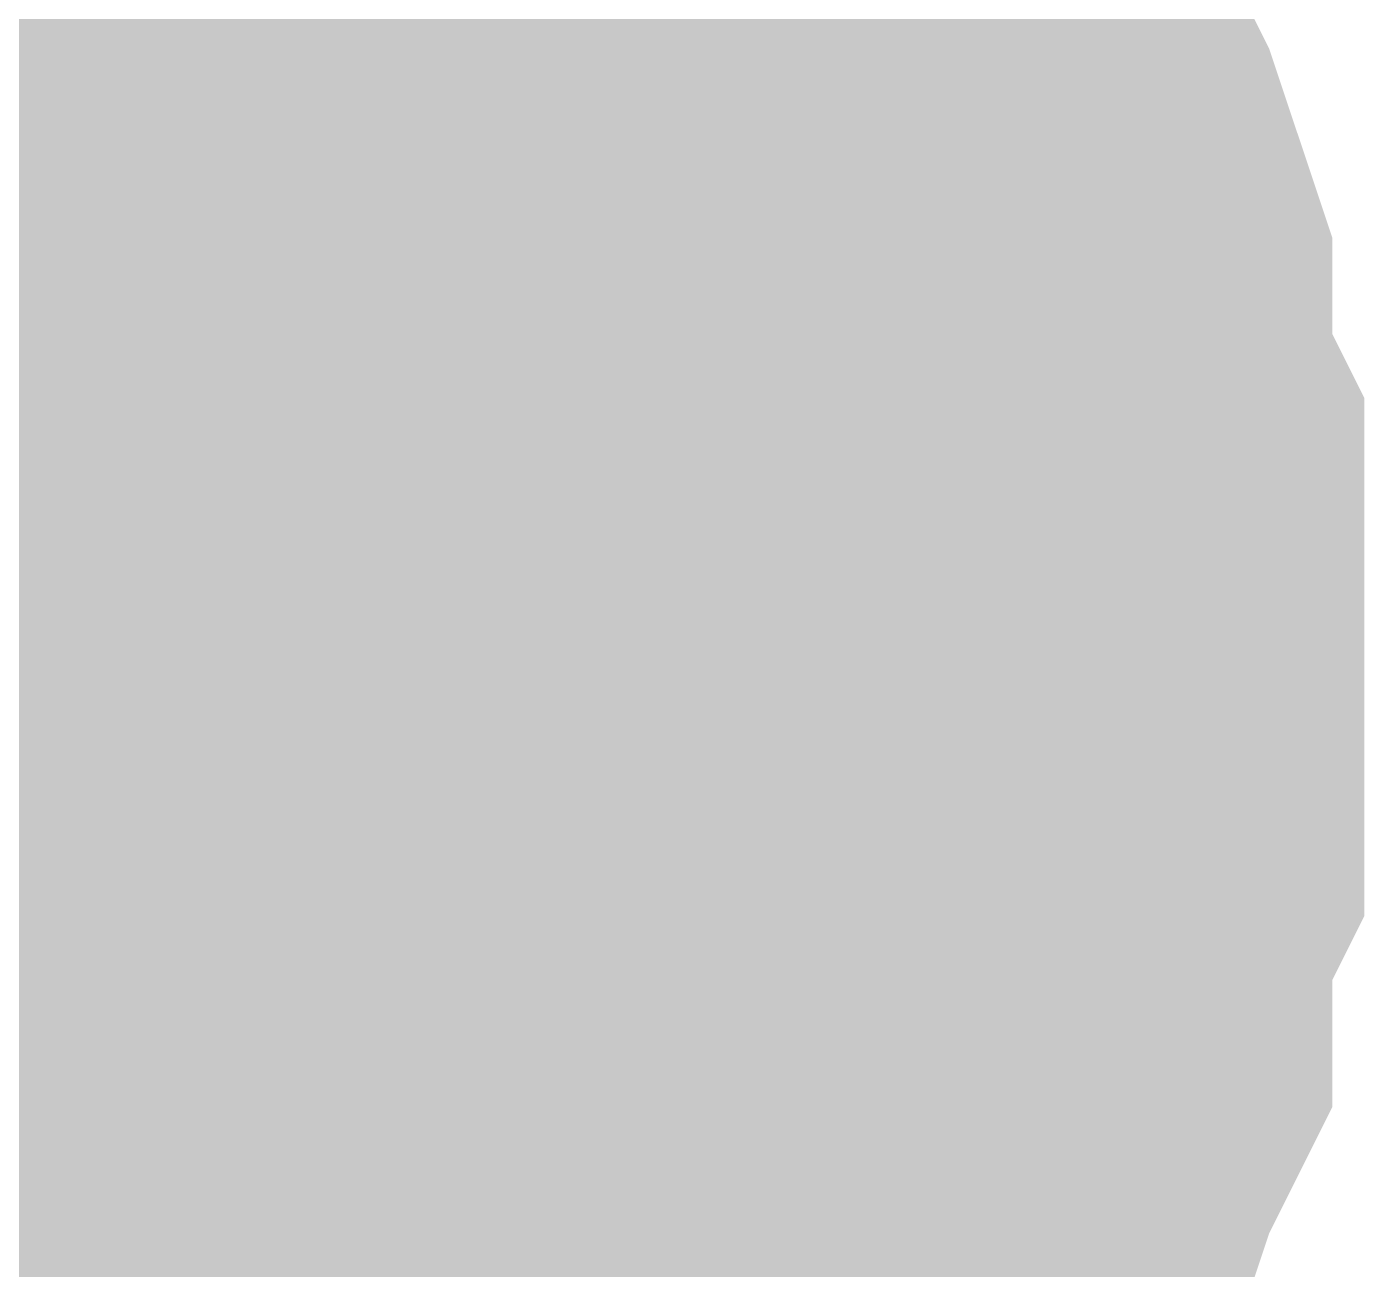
# Model space of a CAD drawing. Header units: inches. Extents: x 0 to 432, y 0 to 280.
# Drawn here: x 155.1335 to 155.6059, y 182.6514 to 183.0903 of the extents above; entities that cross this region are included whole.
import ezdxf

# ---------------------------------------------------------------- set-up
doc = ezdxf.new("R2010")
doc.units = ezdxf.units.IN
doc.layers.add('Sheet', color=255, linetype='Continuous')

msp = doc.modelspace()

# ---------------------------------------------------------------- linework, layer by layer
at = {"layer": 'Sheet'}
for points in [[(155.28762, 183.24957, 0.29972, 0.29972, 0), (155.29886, 183.22711, 0.29972, 0.29972, 0), (155.32132, 183.21588, 0.29972, 0.29972, 0), (155.33255, 183.19342, 0.29972, 0.29972, 0), (155.35501, 183.17096, 0.29972, 0.29972, 0), (155.36624, 183.15973, 0.29972, 0.29972, 0), (155.37747, 183.13727, 0.29972, 0.29972, 0), (155.3887, 183.11481, 0.29972, 0.29972, 0), (155.39993, 183.09235, 0.29972, 0.29972, 0), (155.41116, 183.06989, 0.29972, 0.29972, 0), (155.42239, 183.04743, 0.29972, 0.29972, 0), (155.43362, 183.02497, 0.29972, 0.29972, 0), (155.44486, 182.99128, 0.29972, 0.29972, 0), (155.44486, 182.96882, 0.29972, 0.29972, 0), (155.44486, 182.94636, 0.29972, 0.29972, 0), (155.45609, 182.9239, 0.29972, 0.29972, 0), (155.45609, 182.89021, 0.29972, 0.29972, 0), (155.45609, 182.86775, 0.29972, 0.29972, 0)], [(155.28762, 183.24957, 0.29972, 0.29972, 0), (155.29886, 183.22711, 0.29972, 0.29972, 0), (155.32132, 183.21588, 0.29972, 0.29972, 0), (155.33255, 183.19342, 0.29972, 0.29972, 0), (155.35501, 183.17096, 0.29972, 0.29972, 0), (155.36624, 183.15973, 0.29972, 0.29972, 0), (155.37747, 183.13727, 0.29972, 0.29972, 0), (155.3887, 183.11481, 0.29972, 0.29972, 0), (155.39993, 183.09235, 0.29972, 0.29972, 0), (155.41116, 183.06989, 0.29972, 0.29972, 0), (155.42239, 183.04743, 0.29972, 0.29972, 0), (155.43362, 183.02497, 0.29972, 0.29972, 0), (155.44486, 182.99128, 0.29972, 0.29972, 0), (155.44486, 182.96882, 0.29972, 0.29972, 0), (155.44486, 182.94636, 0.29972, 0.29972, 0), (155.45609, 182.9239, 0.29972, 0.29972, 0), (155.45609, 182.89021, 0.29972, 0.29972, 0), (155.45609, 182.86775, 0.29972, 0.29972, 0)], [(155.28762, 183.24957, 0.29972, 0.29972, 0), (155.29886, 183.22711, 0.29972, 0.29972, 0), (155.32132, 183.21588, 0.29972, 0.29972, 0), (155.33255, 183.19342, 0.29972, 0.29972, 0), (155.35501, 183.17096, 0.29972, 0.29972, 0), (155.36624, 183.15973, 0.29972, 0.29972, 0), (155.37747, 183.13727, 0.29972, 0.29972, 0), (155.3887, 183.11481, 0.29972, 0.29972, 0), (155.39993, 183.09235, 0.29972, 0.29972, 0), (155.41116, 183.06989, 0.29972, 0.29972, 0), (155.42239, 183.04743, 0.29972, 0.29972, 0), (155.43362, 183.02497, 0.29972, 0.29972, 0), (155.44486, 182.99128, 0.29972, 0.29972, 0), (155.44486, 182.96882, 0.29972, 0.29972, 0), (155.44486, 182.94636, 0.29972, 0.29972, 0), (155.45609, 182.9239, 0.29972, 0.29972, 0), (155.45609, 182.89021, 0.29972, 0.29972, 0), (155.45609, 182.86775, 0.29972, 0.29972, 0)], [(155.28762, 183.24957, 0.29972, 0.29972, 0), (155.29886, 183.22711, 0.29972, 0.29972, 0), (155.32132, 183.21588, 0.29972, 0.29972, 0), (155.33255, 183.19342, 0.29972, 0.29972, 0), (155.35501, 183.17096, 0.29972, 0.29972, 0), (155.36624, 183.15973, 0.29972, 0.29972, 0), (155.37747, 183.13727, 0.29972, 0.29972, 0), (155.3887, 183.11481, 0.29972, 0.29972, 0), (155.39993, 183.09235, 0.29972, 0.29972, 0), (155.41116, 183.06989, 0.29972, 0.29972, 0), (155.42239, 183.04743, 0.29972, 0.29972, 0), (155.43362, 183.02497, 0.29972, 0.29972, 0), (155.44486, 182.99128, 0.29972, 0.29972, 0), (155.44486, 182.96882, 0.29972, 0.29972, 0), (155.44486, 182.94636, 0.29972, 0.29972, 0), (155.45609, 182.9239, 0.29972, 0.29972, 0), (155.45609, 182.89021, 0.29972, 0.29972, 0), (155.45609, 182.86775, 0.29972, 0.29972, 0)], [(155.28762, 183.24957, 0.29972, 0.29972, 0), (155.29886, 183.22711, 0.29972, 0.29972, 0), (155.32132, 183.21588, 0.29972, 0.29972, 0), (155.33255, 183.19342, 0.29972, 0.29972, 0), (155.35501, 183.17096, 0.29972, 0.29972, 0), (155.36624, 183.15973, 0.29972, 0.29972, 0), (155.37747, 183.13727, 0.29972, 0.29972, 0), (155.3887, 183.11481, 0.29972, 0.29972, 0), (155.39993, 183.09235, 0.29972, 0.29972, 0), (155.41116, 183.06989, 0.29972, 0.29972, 0), (155.42239, 183.04743, 0.29972, 0.29972, 0), (155.43362, 183.02497, 0.29972, 0.29972, 0), (155.44486, 182.99128, 0.29972, 0.29972, 0), (155.44486, 182.96882, 0.29972, 0.29972, 0), (155.44486, 182.94636, 0.29972, 0.29972, 0), (155.45609, 182.9239, 0.29972, 0.29972, 0), (155.45609, 182.89021, 0.29972, 0.29972, 0), (155.45609, 182.86775, 0.29972, 0.29972, 0)], [(155.28762, 183.24957, 0.29972, 0.29972, 0), (155.29886, 183.22711, 0.29972, 0.29972, 0), (155.32132, 183.21588, 0.29972, 0.29972, 0), (155.33255, 183.19342, 0.29972, 0.29972, 0), (155.35501, 183.17096, 0.29972, 0.29972, 0), (155.36624, 183.15973, 0.29972, 0.29972, 0), (155.37747, 183.13727, 0.29972, 0.29972, 0), (155.3887, 183.11481, 0.29972, 0.29972, 0), (155.39993, 183.09235, 0.29972, 0.29972, 0), (155.41116, 183.06989, 0.29972, 0.29972, 0), (155.42239, 183.04743, 0.29972, 0.29972, 0), (155.43362, 183.02497, 0.29972, 0.29972, 0), (155.44486, 182.99128, 0.29972, 0.29972, 0), (155.44486, 182.96882, 0.29972, 0.29972, 0), (155.44486, 182.94636, 0.29972, 0.29972, 0), (155.45609, 182.9239, 0.29972, 0.29972, 0), (155.45609, 182.89021, 0.29972, 0.29972, 0), (155.45609, 182.86775, 0.29972, 0.29972, 0)], [(155.28762, 183.24957, 0.29972, 0.29972, 0), (155.29886, 183.22711, 0.29972, 0.29972, 0), (155.32132, 183.21588, 0.29972, 0.29972, 0), (155.33255, 183.19342, 0.29972, 0.29972, 0), (155.35501, 183.17096, 0.29972, 0.29972, 0), (155.36624, 183.15973, 0.29972, 0.29972, 0), (155.37747, 183.13727, 0.29972, 0.29972, 0), (155.3887, 183.11481, 0.29972, 0.29972, 0), (155.39993, 183.09235, 0.29972, 0.29972, 0), (155.41116, 183.06989, 0.29972, 0.29972, 0), (155.42239, 183.04743, 0.29972, 0.29972, 0), (155.43362, 183.02497, 0.29972, 0.29972, 0), (155.44486, 182.99128, 0.29972, 0.29972, 0), (155.44486, 182.96882, 0.29972, 0.29972, 0), (155.44486, 182.94636, 0.29972, 0.29972, 0), (155.45609, 182.9239, 0.29972, 0.29972, 0), (155.45609, 182.89021, 0.29972, 0.29972, 0), (155.45609, 182.86775, 0.29972, 0.29972, 0)], [(155.36624, 183.15973, 0.09906, 0.09906, 0), (155.37747, 183.13727, 0.09906, 0.09906, 0), (155.3887, 183.11481, 0.09906, 0.09906, 0), (155.39993, 183.09235, 0.09906, 0.09906, 0), (155.41116, 183.06989, 0.09906, 0.09906, 0), (155.42239, 183.04743, 0.09906, 0.09906, 0), (155.43362, 183.02497, 0.09906, 0.09906, 0), (155.44486, 182.99128, 0.09906, 0.09906, 0), (155.44486, 182.96882, 0.09906, 0.09906, 0), (155.44486, 182.94636, 0.09906, 0.09906, 0), (155.45609, 182.9239, 0.09906, 0.09906, 0), (155.45609, 182.89021, 0.09906, 0.09906, 0), (155.45609, 182.86775, 0.09906, 0.09906, 0)], [(155.36624, 183.15973, 0.09906, 0.09906, 0), (155.37747, 183.13727, 0.09906, 0.09906, 0), (155.3887, 183.11481, 0.09906, 0.09906, 0), (155.39993, 183.09235, 0.09906, 0.09906, 0), (155.41116, 183.06989, 0.09906, 0.09906, 0), (155.42239, 183.04743, 0.09906, 0.09906, 0), (155.43362, 183.02497, 0.09906, 0.09906, 0), (155.44486, 182.99128, 0.09906, 0.09906, 0), (155.44486, 182.96882, 0.09906, 0.09906, 0), (155.44486, 182.94636, 0.09906, 0.09906, 0), (155.45609, 182.9239, 0.09906, 0.09906, 0), (155.45609, 182.89021, 0.09906, 0.09906, 0), (155.45609, 182.86775, 0.09906, 0.09906, 0)], [(155.36624, 183.15973, 0.09906, 0.09906, 0), (155.37747, 183.13727, 0.09906, 0.09906, 0), (155.3887, 183.11481, 0.09906, 0.09906, 0), (155.39993, 183.09235, 0.09906, 0.09906, 0), (155.41116, 183.06989, 0.09906, 0.09906, 0), (155.42239, 183.04743, 0.09906, 0.09906, 0), (155.43362, 183.02497, 0.09906, 0.09906, 0), (155.44486, 182.99128, 0.09906, 0.09906, 0), (155.44486, 182.96882, 0.09906, 0.09906, 0), (155.44486, 182.94636, 0.09906, 0.09906, 0), (155.45609, 182.9239, 0.09906, 0.09906, 0), (155.45609, 182.89021, 0.09906, 0.09906, 0), (155.45609, 182.86775, 0.09906, 0.09906, 0)], [(155.36624, 183.15973, 0.09906, 0.09906, 0), (155.37747, 183.13727, 0.09906, 0.09906, 0), (155.3887, 183.11481, 0.09906, 0.09906, 0), (155.39993, 183.09235, 0.09906, 0.09906, 0), (155.41116, 183.06989, 0.09906, 0.09906, 0), (155.42239, 183.04743, 0.09906, 0.09906, 0), (155.43362, 183.02497, 0.09906, 0.09906, 0), (155.44486, 182.99128, 0.09906, 0.09906, 0), (155.44486, 182.96882, 0.09906, 0.09906, 0), (155.44486, 182.94636, 0.09906, 0.09906, 0), (155.45609, 182.9239, 0.09906, 0.09906, 0), (155.45609, 182.89021, 0.09906, 0.09906, 0), (155.45609, 182.86775, 0.09906, 0.09906, 0)], [(155.36624, 183.15973, 0.09906, 0.09906, 0), (155.37747, 183.13727, 0.09906, 0.09906, 0), (155.3887, 183.11481, 0.09906, 0.09906, 0), (155.39993, 183.09235, 0.09906, 0.09906, 0), (155.41116, 183.06989, 0.09906, 0.09906, 0), (155.42239, 183.04743, 0.09906, 0.09906, 0), (155.43362, 183.02497, 0.09906, 0.09906, 0), (155.44486, 182.99128, 0.09906, 0.09906, 0), (155.44486, 182.96882, 0.09906, 0.09906, 0), (155.44486, 182.94636, 0.09906, 0.09906, 0), (155.45609, 182.9239, 0.09906, 0.09906, 0), (155.45609, 182.89021, 0.09906, 0.09906, 0), (155.45609, 182.86775, 0.09906, 0.09906, 0)], [(155.36624, 183.15973, 0.09906, 0.09906, 0), (155.37747, 183.13727, 0.09906, 0.09906, 0), (155.3887, 183.11481, 0.09906, 0.09906, 0), (155.39993, 183.09235, 0.09906, 0.09906, 0), (155.41116, 183.06989, 0.09906, 0.09906, 0), (155.42239, 183.04743, 0.09906, 0.09906, 0), (155.43362, 183.02497, 0.09906, 0.09906, 0), (155.44486, 182.99128, 0.09906, 0.09906, 0), (155.44486, 182.96882, 0.09906, 0.09906, 0), (155.44486, 182.94636, 0.09906, 0.09906, 0), (155.45609, 182.9239, 0.09906, 0.09906, 0), (155.45609, 182.89021, 0.09906, 0.09906, 0), (155.45609, 182.86775, 0.09906, 0.09906, 0)], [(155.36624, 183.15973, 0.09906, 0.09906, 0), (155.37747, 183.13727, 0.09906, 0.09906, 0), (155.3887, 183.11481, 0.09906, 0.09906, 0), (155.39993, 183.09235, 0.09906, 0.09906, 0), (155.41116, 183.06989, 0.09906, 0.09906, 0), (155.42239, 183.04743, 0.09906, 0.09906, 0), (155.43362, 183.02497, 0.09906, 0.09906, 0), (155.44486, 182.99128, 0.09906, 0.09906, 0), (155.44486, 182.96882, 0.09906, 0.09906, 0), (155.44486, 182.94636, 0.09906, 0.09906, 0), (155.45609, 182.9239, 0.09906, 0.09906, 0), (155.45609, 182.89021, 0.09906, 0.09906, 0), (155.45609, 182.86775, 0.09906, 0.09906, 0)], [(155.45609, 182.86775, 0.29972, 0.29972, 0), (155.45609, 182.84529, 0.29972, 0.29972, 0), (155.45609, 182.8116, 0.29972, 0.29972, 0), (155.44486, 182.78914, 0.29972, 0.29972, 0), (155.44486, 182.76668, 0.29972, 0.29972, 0), (155.44486, 182.74422, 0.29972, 0.29972, 0), (155.43362, 182.72176, 0.29972, 0.29972, 0), (155.42239, 182.68807, 0.29972, 0.29972, 0), (155.41116, 182.66561, 0.29972, 0.29972, 0), (155.39993, 182.64315, 0.29972, 0.29972, 0), (155.3887, 182.62069, 0.29972, 0.29972, 0), (155.37747, 182.60946, 0.29972, 0.29972, 0), (155.36624, 182.587, 0.29972, 0.29972, 0), (155.35501, 182.56454, 0.29972, 0.29972, 0), (155.33255, 182.54208, 0.29972, 0.29972, 0), (155.32132, 182.53085, 0.29972, 0.29972, 0), (155.29886, 182.50839, 0.29972, 0.29972, 0), (155.28762, 182.49716, 0.29972, 0.29972, 0)], [(155.45609, 182.86775, 0.29972, 0.29972, 0), (155.45609, 182.84529, 0.29972, 0.29972, 0), (155.45609, 182.8116, 0.29972, 0.29972, 0), (155.44486, 182.78914, 0.29972, 0.29972, 0), (155.44486, 182.76668, 0.29972, 0.29972, 0), (155.44486, 182.74422, 0.29972, 0.29972, 0), (155.43362, 182.72176, 0.29972, 0.29972, 0), (155.42239, 182.68807, 0.29972, 0.29972, 0), (155.41116, 182.66561, 0.29972, 0.29972, 0), (155.39993, 182.64315, 0.29972, 0.29972, 0), (155.3887, 182.62069, 0.29972, 0.29972, 0), (155.37747, 182.60946, 0.29972, 0.29972, 0), (155.36624, 182.587, 0.29972, 0.29972, 0), (155.35501, 182.56454, 0.29972, 0.29972, 0), (155.33255, 182.54208, 0.29972, 0.29972, 0), (155.32132, 182.53085, 0.29972, 0.29972, 0), (155.29886, 182.50839, 0.29972, 0.29972, 0), (155.28762, 182.49716, 0.29972, 0.29972, 0)], [(155.45609, 182.86775, 0.29972, 0.29972, 0), (155.45609, 182.84529, 0.29972, 0.29972, 0), (155.45609, 182.8116, 0.29972, 0.29972, 0), (155.44486, 182.78914, 0.29972, 0.29972, 0), (155.44486, 182.76668, 0.29972, 0.29972, 0), (155.44486, 182.74422, 0.29972, 0.29972, 0), (155.43362, 182.72176, 0.29972, 0.29972, 0), (155.42239, 182.68807, 0.29972, 0.29972, 0), (155.41116, 182.66561, 0.29972, 0.29972, 0), (155.39993, 182.64315, 0.29972, 0.29972, 0), (155.3887, 182.62069, 0.29972, 0.29972, 0), (155.37747, 182.60946, 0.29972, 0.29972, 0), (155.36624, 182.587, 0.29972, 0.29972, 0), (155.35501, 182.56454, 0.29972, 0.29972, 0), (155.33255, 182.54208, 0.29972, 0.29972, 0), (155.32132, 182.53085, 0.29972, 0.29972, 0), (155.29886, 182.50839, 0.29972, 0.29972, 0), (155.28762, 182.49716, 0.29972, 0.29972, 0)], [(155.45609, 182.86775, 0.29972, 0.29972, 0), (155.45609, 182.84529, 0.29972, 0.29972, 0), (155.45609, 182.8116, 0.29972, 0.29972, 0), (155.44486, 182.78914, 0.29972, 0.29972, 0), (155.44486, 182.76668, 0.29972, 0.29972, 0), (155.44486, 182.74422, 0.29972, 0.29972, 0), (155.43362, 182.72176, 0.29972, 0.29972, 0), (155.42239, 182.68807, 0.29972, 0.29972, 0), (155.41116, 182.66561, 0.29972, 0.29972, 0), (155.39993, 182.64315, 0.29972, 0.29972, 0), (155.3887, 182.62069, 0.29972, 0.29972, 0), (155.37747, 182.60946, 0.29972, 0.29972, 0), (155.36624, 182.587, 0.29972, 0.29972, 0), (155.35501, 182.56454, 0.29972, 0.29972, 0), (155.33255, 182.54208, 0.29972, 0.29972, 0), (155.32132, 182.53085, 0.29972, 0.29972, 0), (155.29886, 182.50839, 0.29972, 0.29972, 0), (155.28762, 182.49716, 0.29972, 0.29972, 0)], [(155.45609, 182.86775, 0.29972, 0.29972, 0), (155.45609, 182.84529, 0.29972, 0.29972, 0), (155.45609, 182.8116, 0.29972, 0.29972, 0), (155.44486, 182.78914, 0.29972, 0.29972, 0), (155.44486, 182.76668, 0.29972, 0.29972, 0), (155.44486, 182.74422, 0.29972, 0.29972, 0), (155.43362, 182.72176, 0.29972, 0.29972, 0), (155.42239, 182.68807, 0.29972, 0.29972, 0), (155.41116, 182.66561, 0.29972, 0.29972, 0), (155.39993, 182.64315, 0.29972, 0.29972, 0), (155.3887, 182.62069, 0.29972, 0.29972, 0), (155.37747, 182.60946, 0.29972, 0.29972, 0), (155.36624, 182.587, 0.29972, 0.29972, 0), (155.35501, 182.56454, 0.29972, 0.29972, 0), (155.33255, 182.54208, 0.29972, 0.29972, 0), (155.32132, 182.53085, 0.29972, 0.29972, 0), (155.29886, 182.50839, 0.29972, 0.29972, 0), (155.28762, 182.49716, 0.29972, 0.29972, 0)], [(155.45609, 182.86775, 0.29972, 0.29972, 0), (155.45609, 182.84529, 0.29972, 0.29972, 0), (155.45609, 182.8116, 0.29972, 0.29972, 0), (155.44486, 182.78914, 0.29972, 0.29972, 0), (155.44486, 182.76668, 0.29972, 0.29972, 0), (155.44486, 182.74422, 0.29972, 0.29972, 0), (155.43362, 182.72176, 0.29972, 0.29972, 0), (155.42239, 182.68807, 0.29972, 0.29972, 0), (155.41116, 182.66561, 0.29972, 0.29972, 0), (155.39993, 182.64315, 0.29972, 0.29972, 0), (155.3887, 182.62069, 0.29972, 0.29972, 0), (155.37747, 182.60946, 0.29972, 0.29972, 0), (155.36624, 182.587, 0.29972, 0.29972, 0), (155.35501, 182.56454, 0.29972, 0.29972, 0), (155.33255, 182.54208, 0.29972, 0.29972, 0), (155.32132, 182.53085, 0.29972, 0.29972, 0), (155.29886, 182.50839, 0.29972, 0.29972, 0), (155.28762, 182.49716, 0.29972, 0.29972, 0)], [(155.45609, 182.86775, 0.29972, 0.29972, 0), (155.45609, 182.84529, 0.29972, 0.29972, 0), (155.45609, 182.8116, 0.29972, 0.29972, 0), (155.44486, 182.78914, 0.29972, 0.29972, 0), (155.44486, 182.76668, 0.29972, 0.29972, 0), (155.44486, 182.74422, 0.29972, 0.29972, 0), (155.43362, 182.72176, 0.29972, 0.29972, 0), (155.42239, 182.68807, 0.29972, 0.29972, 0), (155.41116, 182.66561, 0.29972, 0.29972, 0), (155.39993, 182.64315, 0.29972, 0.29972, 0), (155.3887, 182.62069, 0.29972, 0.29972, 0), (155.37747, 182.60946, 0.29972, 0.29972, 0), (155.36624, 182.587, 0.29972, 0.29972, 0), (155.35501, 182.56454, 0.29972, 0.29972, 0), (155.33255, 182.54208, 0.29972, 0.29972, 0), (155.32132, 182.53085, 0.29972, 0.29972, 0), (155.29886, 182.50839, 0.29972, 0.29972, 0), (155.28762, 182.49716, 0.29972, 0.29972, 0)], [(155.45609, 182.86775, 0.29972, 0.29972, 0), (155.45609, 182.86775, 0.29972, 0.29972, 0), (155.45609, 182.86775, 0.29972, 0.29972, 0), (155.45609, 182.86775, 0.29972, 0.29972, 0), (155.45609, 182.86775, 0.29972, 0.29972, 0), (155.45609, 182.86775, 0.29972, 0.29972, 0), (155.45609, 182.86775, 0.29972, 0.29972, 0), (155.45609, 182.86775, 0.29972, 0.29972, 0), (155.45609, 182.86775, 0.29972, 0.29972, 0), (155.45609, 182.86775, 0.29972, 0.29972, 0), (155.45609, 182.86775, 0.29972, 0.29972, 0), (155.45609, 182.86775, 0.29972, 0.29972, 0), (155.45609, 182.86775, 0.29972, 0.29972, 0), (155.45609, 182.86775, 0.29972, 0.29972, 0), (155.45609, 182.86775, 0.29972, 0.29972, 0), (155.45609, 182.86775, 0.29972, 0.29972, 0), (155.45609, 182.86775, 0.29972, 0.29972, 0), (155.45609, 182.86775, 0.29972, 0.29972, 0), (155.45609, 182.86775, 0.29972, 0.29972, 0), (155.45609, 182.86775, 0.29972, 0.29972, 0), (155.45609, 182.86775, 0.29972, 0.29972, 0), (155.45609, 182.86775, 0.29972, 0.29972, 0), (155.45609, 182.86775, 0.29972, 0.29972, 0), (155.45609, 182.86775, 0.29972, 0.29972, 0), (155.45609, 182.86775, 0.29972, 0.29972, 0), (155.45609, 182.86775, 0.29972, 0.29972, 0), (155.45609, 182.86775, 0.29972, 0.29972, 0), (155.45609, 182.86775, 0.29972, 0.29972, 0), (155.45609, 182.86775, 0.29972, 0.29972, 0), (155.45609, 182.86775, 0.29972, 0.29972, 0), (155.45609, 182.86775, 0.29972, 0.29972, 0), (155.45609, 182.86775, 0.29972, 0.29972, 0), (155.45609, 182.86775, 0.29972, 0.29972, 0)], [(155.45609, 182.86775, 0.29972, 0.29972, 0), (155.45609, 182.86775, 0.29972, 0.29972, 0)], [(155.45609, 182.86775, 0.29972, 0.29972, 0), (155.45609, 182.86775, 0.29972, 0.29972, 0), (155.45609, 182.86775, 0.29972, 0.29972, 0), (155.45609, 182.86775, 0.29972, 0.29972, 0), (155.45609, 182.86775, 0.29972, 0.29972, 0), (155.45609, 182.86775, 0.29972, 0.29972, 0), (155.45609, 182.86775, 0.29972, 0.29972, 0), (155.45609, 182.86775, 0.29972, 0.29972, 0), (155.45609, 182.86775, 0.29972, 0.29972, 0), (155.45609, 182.86775, 0.29972, 0.29972, 0), (155.45609, 182.86775, 0.29972, 0.29972, 0), (155.45609, 182.86775, 0.29972, 0.29972, 0), (155.45609, 182.86775, 0.29972, 0.29972, 0), (155.45609, 182.86775, 0.29972, 0.29972, 0), (155.45609, 182.86775, 0.29972, 0.29972, 0), (155.45609, 182.86775, 0.29972, 0.29972, 0), (155.45609, 182.86775, 0.29972, 0.29972, 0), (155.45609, 182.86775, 0.29972, 0.29972, 0), (155.45609, 182.86775, 0.29972, 0.29972, 0), (155.45609, 182.86775, 0.29972, 0.29972, 0), (155.45609, 182.86775, 0.29972, 0.29972, 0), (155.45609, 182.86775, 0.29972, 0.29972, 0), (155.45609, 182.86775, 0.29972, 0.29972, 0), (155.45609, 182.86775, 0.29972, 0.29972, 0), (155.45609, 182.86775, 0.29972, 0.29972, 0), (155.45609, 182.86775, 0.29972, 0.29972, 0), (155.45609, 182.86775, 0.29972, 0.29972, 0), (155.45609, 182.86775, 0.29972, 0.29972, 0), (155.45609, 182.86775, 0.29972, 0.29972, 0), (155.45609, 182.86775, 0.29972, 0.29972, 0), (155.45609, 182.86775, 0.29972, 0.29972, 0), (155.45609, 182.86775, 0.29972, 0.29972, 0), (155.45609, 182.86775, 0.29972, 0.29972, 0)], [(155.45609, 182.86775, 0.29972, 0.29972, 0), (155.45609, 182.86775, 0.29972, 0.29972, 0)], [(155.45609, 182.86775, 0.29972, 0.29972, 0), (155.45609, 182.86775, 0.29972, 0.29972, 0), (155.45609, 182.86775, 0.29972, 0.29972, 0), (155.45609, 182.86775, 0.29972, 0.29972, 0), (155.45609, 182.86775, 0.29972, 0.29972, 0), (155.45609, 182.86775, 0.29972, 0.29972, 0), (155.45609, 182.86775, 0.29972, 0.29972, 0), (155.45609, 182.86775, 0.29972, 0.29972, 0), (155.45609, 182.86775, 0.29972, 0.29972, 0), (155.45609, 182.86775, 0.29972, 0.29972, 0), (155.45609, 182.86775, 0.29972, 0.29972, 0), (155.45609, 182.86775, 0.29972, 0.29972, 0), (155.45609, 182.86775, 0.29972, 0.29972, 0), (155.45609, 182.86775, 0.29972, 0.29972, 0), (155.45609, 182.86775, 0.29972, 0.29972, 0), (155.45609, 182.86775, 0.29972, 0.29972, 0), (155.45609, 182.86775, 0.29972, 0.29972, 0), (155.45609, 182.86775, 0.29972, 0.29972, 0), (155.45609, 182.86775, 0.29972, 0.29972, 0), (155.45609, 182.86775, 0.29972, 0.29972, 0), (155.45609, 182.86775, 0.29972, 0.29972, 0), (155.45609, 182.86775, 0.29972, 0.29972, 0), (155.45609, 182.86775, 0.29972, 0.29972, 0), (155.45609, 182.86775, 0.29972, 0.29972, 0), (155.45609, 182.86775, 0.29972, 0.29972, 0), (155.45609, 182.86775, 0.29972, 0.29972, 0), (155.45609, 182.86775, 0.29972, 0.29972, 0), (155.45609, 182.86775, 0.29972, 0.29972, 0), (155.45609, 182.86775, 0.29972, 0.29972, 0), (155.45609, 182.86775, 0.29972, 0.29972, 0), (155.45609, 182.86775, 0.29972, 0.29972, 0), (155.45609, 182.86775, 0.29972, 0.29972, 0), (155.45609, 182.86775, 0.29972, 0.29972, 0)], [(155.45609, 182.86775, 0.29972, 0.29972, 0), (155.45609, 182.86775, 0.29972, 0.29972, 0)], [(155.45609, 182.86775, 0.29972, 0.29972, 0), (155.45609, 182.86775, 0.29972, 0.29972, 0), (155.45609, 182.86775, 0.29972, 0.29972, 0), (155.45609, 182.86775, 0.29972, 0.29972, 0), (155.45609, 182.86775, 0.29972, 0.29972, 0), (155.45609, 182.86775, 0.29972, 0.29972, 0), (155.45609, 182.86775, 0.29972, 0.29972, 0), (155.45609, 182.86775, 0.29972, 0.29972, 0), (155.45609, 182.86775, 0.29972, 0.29972, 0), (155.45609, 182.86775, 0.29972, 0.29972, 0), (155.45609, 182.86775, 0.29972, 0.29972, 0), (155.45609, 182.86775, 0.29972, 0.29972, 0), (155.45609, 182.86775, 0.29972, 0.29972, 0), (155.45609, 182.86775, 0.29972, 0.29972, 0), (155.45609, 182.86775, 0.29972, 0.29972, 0), (155.45609, 182.86775, 0.29972, 0.29972, 0), (155.45609, 182.86775, 0.29972, 0.29972, 0), (155.45609, 182.86775, 0.29972, 0.29972, 0), (155.45609, 182.86775, 0.29972, 0.29972, 0), (155.45609, 182.86775, 0.29972, 0.29972, 0), (155.45609, 182.86775, 0.29972, 0.29972, 0), (155.45609, 182.86775, 0.29972, 0.29972, 0), (155.45609, 182.86775, 0.29972, 0.29972, 0), (155.45609, 182.86775, 0.29972, 0.29972, 0), (155.45609, 182.86775, 0.29972, 0.29972, 0), (155.45609, 182.86775, 0.29972, 0.29972, 0), (155.45609, 182.86775, 0.29972, 0.29972, 0), (155.45609, 182.86775, 0.29972, 0.29972, 0), (155.45609, 182.86775, 0.29972, 0.29972, 0), (155.45609, 182.86775, 0.29972, 0.29972, 0), (155.45609, 182.86775, 0.29972, 0.29972, 0), (155.45609, 182.86775, 0.29972, 0.29972, 0), (155.45609, 182.86775, 0.29972, 0.29972, 0)], [(155.45609, 182.86775, 0.29972, 0.29972, 0), (155.45609, 182.86775, 0.29972, 0.29972, 0)], [(155.45609, 182.86775, 0.29972, 0.29972, 0), (155.45609, 182.86775, 0.29972, 0.29972, 0), (155.45609, 182.86775, 0.29972, 0.29972, 0), (155.45609, 182.86775, 0.29972, 0.29972, 0), (155.45609, 182.86775, 0.29972, 0.29972, 0), (155.45609, 182.86775, 0.29972, 0.29972, 0), (155.45609, 182.86775, 0.29972, 0.29972, 0), (155.45609, 182.86775, 0.29972, 0.29972, 0), (155.45609, 182.86775, 0.29972, 0.29972, 0), (155.45609, 182.86775, 0.29972, 0.29972, 0), (155.45609, 182.86775, 0.29972, 0.29972, 0), (155.45609, 182.86775, 0.29972, 0.29972, 0), (155.45609, 182.86775, 0.29972, 0.29972, 0), (155.45609, 182.86775, 0.29972, 0.29972, 0), (155.45609, 182.86775, 0.29972, 0.29972, 0), (155.45609, 182.86775, 0.29972, 0.29972, 0), (155.45609, 182.86775, 0.29972, 0.29972, 0), (155.45609, 182.86775, 0.29972, 0.29972, 0), (155.45609, 182.86775, 0.29972, 0.29972, 0), (155.45609, 182.86775, 0.29972, 0.29972, 0), (155.45609, 182.86775, 0.29972, 0.29972, 0), (155.45609, 182.86775, 0.29972, 0.29972, 0), (155.45609, 182.86775, 0.29972, 0.29972, 0), (155.45609, 182.86775, 0.29972, 0.29972, 0), (155.45609, 182.86775, 0.29972, 0.29972, 0), (155.45609, 182.86775, 0.29972, 0.29972, 0), (155.45609, 182.86775, 0.29972, 0.29972, 0), (155.45609, 182.86775, 0.29972, 0.29972, 0), (155.45609, 182.86775, 0.29972, 0.29972, 0), (155.45609, 182.86775, 0.29972, 0.29972, 0), (155.45609, 182.86775, 0.29972, 0.29972, 0), (155.45609, 182.86775, 0.29972, 0.29972, 0), (155.45609, 182.86775, 0.29972, 0.29972, 0)], [(155.45609, 182.86775, 0.29972, 0.29972, 0), (155.45609, 182.86775, 0.29972, 0.29972, 0)], [(155.45609, 182.86775, 0.29972, 0.29972, 0), (155.45609, 182.86775, 0.29972, 0.29972, 0), (155.45609, 182.86775, 0.29972, 0.29972, 0), (155.45609, 182.86775, 0.29972, 0.29972, 0), (155.45609, 182.86775, 0.29972, 0.29972, 0), (155.45609, 182.86775, 0.29972, 0.29972, 0), (155.45609, 182.86775, 0.29972, 0.29972, 0), (155.45609, 182.86775, 0.29972, 0.29972, 0), (155.45609, 182.86775, 0.29972, 0.29972, 0), (155.45609, 182.86775, 0.29972, 0.29972, 0), (155.45609, 182.86775, 0.29972, 0.29972, 0), (155.45609, 182.86775, 0.29972, 0.29972, 0), (155.45609, 182.86775, 0.29972, 0.29972, 0), (155.45609, 182.86775, 0.29972, 0.29972, 0), (155.45609, 182.86775, 0.29972, 0.29972, 0), (155.45609, 182.86775, 0.29972, 0.29972, 0), (155.45609, 182.86775, 0.29972, 0.29972, 0), (155.45609, 182.86775, 0.29972, 0.29972, 0), (155.45609, 182.86775, 0.29972, 0.29972, 0), (155.45609, 182.86775, 0.29972, 0.29972, 0), (155.45609, 182.86775, 0.29972, 0.29972, 0), (155.45609, 182.86775, 0.29972, 0.29972, 0), (155.45609, 182.86775, 0.29972, 0.29972, 0), (155.45609, 182.86775, 0.29972, 0.29972, 0), (155.45609, 182.86775, 0.29972, 0.29972, 0), (155.45609, 182.86775, 0.29972, 0.29972, 0), (155.45609, 182.86775, 0.29972, 0.29972, 0), (155.45609, 182.86775, 0.29972, 0.29972, 0), (155.45609, 182.86775, 0.29972, 0.29972, 0), (155.45609, 182.86775, 0.29972, 0.29972, 0), (155.45609, 182.86775, 0.29972, 0.29972, 0), (155.45609, 182.86775, 0.29972, 0.29972, 0), (155.45609, 182.86775, 0.29972, 0.29972, 0)], [(155.45609, 182.86775, 0.29972, 0.29972, 0), (155.45609, 182.86775, 0.29972, 0.29972, 0)], [(155.45609, 182.86775, 0.29972, 0.29972, 0), (155.45609, 182.86775, 0.29972, 0.29972, 0), (155.45609, 182.86775, 0.29972, 0.29972, 0), (155.45609, 182.86775, 0.29972, 0.29972, 0), (155.45609, 182.86775, 0.29972, 0.29972, 0), (155.45609, 182.86775, 0.29972, 0.29972, 0), (155.45609, 182.86775, 0.29972, 0.29972, 0), (155.45609, 182.86775, 0.29972, 0.29972, 0), (155.45609, 182.86775, 0.29972, 0.29972, 0), (155.45609, 182.86775, 0.29972, 0.29972, 0), (155.45609, 182.86775, 0.29972, 0.29972, 0), (155.45609, 182.86775, 0.29972, 0.29972, 0), (155.45609, 182.86775, 0.29972, 0.29972, 0), (155.45609, 182.86775, 0.29972, 0.29972, 0), (155.45609, 182.86775, 0.29972, 0.29972, 0), (155.45609, 182.86775, 0.29972, 0.29972, 0), (155.45609, 182.86775, 0.29972, 0.29972, 0), (155.45609, 182.86775, 0.29972, 0.29972, 0), (155.45609, 182.86775, 0.29972, 0.29972, 0), (155.45609, 182.86775, 0.29972, 0.29972, 0), (155.45609, 182.86775, 0.29972, 0.29972, 0), (155.45609, 182.86775, 0.29972, 0.29972, 0), (155.45609, 182.86775, 0.29972, 0.29972, 0), (155.45609, 182.86775, 0.29972, 0.29972, 0), (155.45609, 182.86775, 0.29972, 0.29972, 0), (155.45609, 182.86775, 0.29972, 0.29972, 0), (155.45609, 182.86775, 0.29972, 0.29972, 0), (155.45609, 182.86775, 0.29972, 0.29972, 0), (155.45609, 182.86775, 0.29972, 0.29972, 0), (155.45609, 182.86775, 0.29972, 0.29972, 0), (155.45609, 182.86775, 0.29972, 0.29972, 0), (155.45609, 182.86775, 0.29972, 0.29972, 0), (155.45609, 182.86775, 0.29972, 0.29972, 0)], [(155.45609, 182.86775, 0.29972, 0.29972, 0), (155.45609, 182.86775, 0.29972, 0.29972, 0)], [(155.45609, 182.86775, 0.09906, 0.09906, 0), (155.45609, 182.84529, 0.09906, 0.09906, 0), (155.45609, 182.8116, 0.09906, 0.09906, 0), (155.44486, 182.78914, 0.09906, 0.09906, 0), (155.44486, 182.76668, 0.09906, 0.09906, 0), (155.44486, 182.74422, 0.09906, 0.09906, 0), (155.43362, 182.72176, 0.09906, 0.09906, 0), (155.42239, 182.68807, 0.09906, 0.09906, 0), (155.41116, 182.66561, 0.09906, 0.09906, 0), (155.39993, 182.64315, 0.09906, 0.09906, 0), (155.3887, 182.62069, 0.09906, 0.09906, 0), (155.37747, 182.60946, 0.09906, 0.09906, 0), (155.36624, 182.587, 0.09906, 0.09906, 0)], [(155.45609, 182.86775, 0.09906, 0.09906, 0), (155.45609, 182.84529, 0.09906, 0.09906, 0), (155.45609, 182.8116, 0.09906, 0.09906, 0), (155.44486, 182.78914, 0.09906, 0.09906, 0), (155.44486, 182.76668, 0.09906, 0.09906, 0), (155.44486, 182.74422, 0.09906, 0.09906, 0), (155.43362, 182.72176, 0.09906, 0.09906, 0), (155.42239, 182.68807, 0.09906, 0.09906, 0), (155.41116, 182.66561, 0.09906, 0.09906, 0), (155.39993, 182.64315, 0.09906, 0.09906, 0), (155.3887, 182.62069, 0.09906, 0.09906, 0), (155.37747, 182.60946, 0.09906, 0.09906, 0), (155.36624, 182.587, 0.09906, 0.09906, 0)], [(155.45609, 182.86775, 0.09906, 0.09906, 0), (155.45609, 182.84529, 0.09906, 0.09906, 0), (155.45609, 182.8116, 0.09906, 0.09906, 0), (155.44486, 182.78914, 0.09906, 0.09906, 0), (155.44486, 182.76668, 0.09906, 0.09906, 0), (155.44486, 182.74422, 0.09906, 0.09906, 0), (155.43362, 182.72176, 0.09906, 0.09906, 0), (155.42239, 182.68807, 0.09906, 0.09906, 0), (155.41116, 182.66561, 0.09906, 0.09906, 0), (155.39993, 182.64315, 0.09906, 0.09906, 0), (155.3887, 182.62069, 0.09906, 0.09906, 0), (155.37747, 182.60946, 0.09906, 0.09906, 0), (155.36624, 182.587, 0.09906, 0.09906, 0)], [(155.45609, 182.86775, 0.09906, 0.09906, 0), (155.45609, 182.84529, 0.09906, 0.09906, 0), (155.45609, 182.8116, 0.09906, 0.09906, 0), (155.44486, 182.78914, 0.09906, 0.09906, 0), (155.44486, 182.76668, 0.09906, 0.09906, 0), (155.44486, 182.74422, 0.09906, 0.09906, 0), (155.43362, 182.72176, 0.09906, 0.09906, 0), (155.42239, 182.68807, 0.09906, 0.09906, 0), (155.41116, 182.66561, 0.09906, 0.09906, 0), (155.39993, 182.64315, 0.09906, 0.09906, 0), (155.3887, 182.62069, 0.09906, 0.09906, 0), (155.37747, 182.60946, 0.09906, 0.09906, 0), (155.36624, 182.587, 0.09906, 0.09906, 0)], [(155.45609, 182.86775, 0.09906, 0.09906, 0), (155.45609, 182.84529, 0.09906, 0.09906, 0), (155.45609, 182.8116, 0.09906, 0.09906, 0), (155.44486, 182.78914, 0.09906, 0.09906, 0), (155.44486, 182.76668, 0.09906, 0.09906, 0), (155.44486, 182.74422, 0.09906, 0.09906, 0), (155.43362, 182.72176, 0.09906, 0.09906, 0), (155.42239, 182.68807, 0.09906, 0.09906, 0), (155.41116, 182.66561, 0.09906, 0.09906, 0), (155.39993, 182.64315, 0.09906, 0.09906, 0), (155.3887, 182.62069, 0.09906, 0.09906, 0), (155.37747, 182.60946, 0.09906, 0.09906, 0), (155.36624, 182.587, 0.09906, 0.09906, 0)], [(155.45609, 182.86775, 0.09906, 0.09906, 0), (155.45609, 182.84529, 0.09906, 0.09906, 0), (155.45609, 182.8116, 0.09906, 0.09906, 0), (155.44486, 182.78914, 0.09906, 0.09906, 0), (155.44486, 182.76668, 0.09906, 0.09906, 0), (155.44486, 182.74422, 0.09906, 0.09906, 0), (155.43362, 182.72176, 0.09906, 0.09906, 0), (155.42239, 182.68807, 0.09906, 0.09906, 0), (155.41116, 182.66561, 0.09906, 0.09906, 0), (155.39993, 182.64315, 0.09906, 0.09906, 0), (155.3887, 182.62069, 0.09906, 0.09906, 0), (155.37747, 182.60946, 0.09906, 0.09906, 0), (155.36624, 182.587, 0.09906, 0.09906, 0)], [(155.45609, 182.86775, 0.09906, 0.09906, 0), (155.45609, 182.84529, 0.09906, 0.09906, 0), (155.45609, 182.8116, 0.09906, 0.09906, 0), (155.44486, 182.78914, 0.09906, 0.09906, 0), (155.44486, 182.76668, 0.09906, 0.09906, 0), (155.44486, 182.74422, 0.09906, 0.09906, 0), (155.43362, 182.72176, 0.09906, 0.09906, 0), (155.42239, 182.68807, 0.09906, 0.09906, 0), (155.41116, 182.66561, 0.09906, 0.09906, 0), (155.39993, 182.64315, 0.09906, 0.09906, 0), (155.3887, 182.62069, 0.09906, 0.09906, 0), (155.37747, 182.60946, 0.09906, 0.09906, 0), (155.36624, 182.587, 0.09906, 0.09906, 0)], [(155.45609, 182.86775, 0.09906, 0.09906, 0), (155.45609, 182.86775, 0.09906, 0.09906, 0), (155.45609, 182.86775, 0.09906, 0.09906, 0), (155.45609, 182.86775, 0.09906, 0.09906, 0), (155.45609, 182.86775, 0.09906, 0.09906, 0), (155.45609, 182.86775, 0.09906, 0.09906, 0), (155.45609, 182.86775, 0.09906, 0.09906, 0), (155.45609, 182.86775, 0.09906, 0.09906, 0), (155.45609, 182.86775, 0.09906, 0.09906, 0), (155.45609, 182.86775, 0.09906, 0.09906, 0), (155.45609, 182.86775, 0.09906, 0.09906, 0), (155.45609, 182.86775, 0.09906, 0.09906, 0), (155.45609, 182.86775, 0.09906, 0.09906, 0), (155.45609, 182.86775, 0.09906, 0.09906, 0), (155.45609, 182.86775, 0.09906, 0.09906, 0), (155.45609, 182.86775, 0.09906, 0.09906, 0), (155.45609, 182.86775, 0.09906, 0.09906, 0), (155.45609, 182.86775, 0.09906, 0.09906, 0), (155.45609, 182.86775, 0.09906, 0.09906, 0), (155.45609, 182.86775, 0.09906, 0.09906, 0), (155.45609, 182.86775, 0.09906, 0.09906, 0), (155.45609, 182.86775, 0.09906, 0.09906, 0), (155.45609, 182.86775, 0.09906, 0.09906, 0), (155.45609, 182.86775, 0.09906, 0.09906, 0), (155.45609, 182.86775, 0.09906, 0.09906, 0), (155.45609, 182.86775, 0.09906, 0.09906, 0), (155.45609, 182.86775, 0.09906, 0.09906, 0), (155.45609, 182.86775, 0.09906, 0.09906, 0), (155.45609, 182.86775, 0.09906, 0.09906, 0), (155.45609, 182.86775, 0.09906, 0.09906, 0), (155.45609, 182.86775, 0.09906, 0.09906, 0), (155.45609, 182.86775, 0.09906, 0.09906, 0), (155.45609, 182.86775, 0.09906, 0.09906, 0)], [(155.45609, 182.86775, 0.09906, 0.09906, 0), (155.45609, 182.86775, 0.09906, 0.09906, 0)], [(155.45609, 182.86775, 0.09906, 0.09906, 0), (155.45609, 182.86775, 0.09906, 0.09906, 0), (155.45609, 182.86775, 0.09906, 0.09906, 0), (155.45609, 182.86775, 0.09906, 0.09906, 0), (155.45609, 182.86775, 0.09906, 0.09906, 0), (155.45609, 182.86775, 0.09906, 0.09906, 0), (155.45609, 182.86775, 0.09906, 0.09906, 0), (155.45609, 182.86775, 0.09906, 0.09906, 0), (155.45609, 182.86775, 0.09906, 0.09906, 0), (155.45609, 182.86775, 0.09906, 0.09906, 0), (155.45609, 182.86775, 0.09906, 0.09906, 0), (155.45609, 182.86775, 0.09906, 0.09906, 0), (155.45609, 182.86775, 0.09906, 0.09906, 0), (155.45609, 182.86775, 0.09906, 0.09906, 0), (155.45609, 182.86775, 0.09906, 0.09906, 0), (155.45609, 182.86775, 0.09906, 0.09906, 0), (155.45609, 182.86775, 0.09906, 0.09906, 0), (155.45609, 182.86775, 0.09906, 0.09906, 0), (155.45609, 182.86775, 0.09906, 0.09906, 0), (155.45609, 182.86775, 0.09906, 0.09906, 0), (155.45609, 182.86775, 0.09906, 0.09906, 0), (155.45609, 182.86775, 0.09906, 0.09906, 0), (155.45609, 182.86775, 0.09906, 0.09906, 0), (155.45609, 182.86775, 0.09906, 0.09906, 0), (155.45609, 182.86775, 0.09906, 0.09906, 0), (155.45609, 182.86775, 0.09906, 0.09906, 0), (155.45609, 182.86775, 0.09906, 0.09906, 0), (155.45609, 182.86775, 0.09906, 0.09906, 0), (155.45609, 182.86775, 0.09906, 0.09906, 0), (155.45609, 182.86775, 0.09906, 0.09906, 0), (155.45609, 182.86775, 0.09906, 0.09906, 0), (155.45609, 182.86775, 0.09906, 0.09906, 0), (155.45609, 182.86775, 0.09906, 0.09906, 0)], [(155.45609, 182.86775, 0.09906, 0.09906, 0), (155.45609, 182.86775, 0.09906, 0.09906, 0)], [(155.45609, 182.86775, 0.09906, 0.09906, 0), (155.45609, 182.86775, 0.09906, 0.09906, 0), (155.45609, 182.86775, 0.09906, 0.09906, 0), (155.45609, 182.86775, 0.09906, 0.09906, 0), (155.45609, 182.86775, 0.09906, 0.09906, 0), (155.45609, 182.86775, 0.09906, 0.09906, 0), (155.45609, 182.86775, 0.09906, 0.09906, 0), (155.45609, 182.86775, 0.09906, 0.09906, 0), (155.45609, 182.86775, 0.09906, 0.09906, 0), (155.45609, 182.86775, 0.09906, 0.09906, 0), (155.45609, 182.86775, 0.09906, 0.09906, 0), (155.45609, 182.86775, 0.09906, 0.09906, 0), (155.45609, 182.86775, 0.09906, 0.09906, 0), (155.45609, 182.86775, 0.09906, 0.09906, 0), (155.45609, 182.86775, 0.09906, 0.09906, 0), (155.45609, 182.86775, 0.09906, 0.09906, 0), (155.45609, 182.86775, 0.09906, 0.09906, 0), (155.45609, 182.86775, 0.09906, 0.09906, 0), (155.45609, 182.86775, 0.09906, 0.09906, 0), (155.45609, 182.86775, 0.09906, 0.09906, 0), (155.45609, 182.86775, 0.09906, 0.09906, 0), (155.45609, 182.86775, 0.09906, 0.09906, 0), (155.45609, 182.86775, 0.09906, 0.09906, 0), (155.45609, 182.86775, 0.09906, 0.09906, 0), (155.45609, 182.86775, 0.09906, 0.09906, 0), (155.45609, 182.86775, 0.09906, 0.09906, 0), (155.45609, 182.86775, 0.09906, 0.09906, 0), (155.45609, 182.86775, 0.09906, 0.09906, 0), (155.45609, 182.86775, 0.09906, 0.09906, 0), (155.45609, 182.86775, 0.09906, 0.09906, 0), (155.45609, 182.86775, 0.09906, 0.09906, 0), (155.45609, 182.86775, 0.09906, 0.09906, 0), (155.45609, 182.86775, 0.09906, 0.09906, 0)], [(155.45609, 182.86775, 0.09906, 0.09906, 0), (155.45609, 182.86775, 0.09906, 0.09906, 0)], [(155.45609, 182.86775, 0.09906, 0.09906, 0), (155.45609, 182.86775, 0.09906, 0.09906, 0), (155.45609, 182.86775, 0.09906, 0.09906, 0), (155.45609, 182.86775, 0.09906, 0.09906, 0), (155.45609, 182.86775, 0.09906, 0.09906, 0), (155.45609, 182.86775, 0.09906, 0.09906, 0), (155.45609, 182.86775, 0.09906, 0.09906, 0), (155.45609, 182.86775, 0.09906, 0.09906, 0), (155.45609, 182.86775, 0.09906, 0.09906, 0), (155.45609, 182.86775, 0.09906, 0.09906, 0), (155.45609, 182.86775, 0.09906, 0.09906, 0), (155.45609, 182.86775, 0.09906, 0.09906, 0), (155.45609, 182.86775, 0.09906, 0.09906, 0), (155.45609, 182.86775, 0.09906, 0.09906, 0), (155.45609, 182.86775, 0.09906, 0.09906, 0), (155.45609, 182.86775, 0.09906, 0.09906, 0), (155.45609, 182.86775, 0.09906, 0.09906, 0), (155.45609, 182.86775, 0.09906, 0.09906, 0), (155.45609, 182.86775, 0.09906, 0.09906, 0), (155.45609, 182.86775, 0.09906, 0.09906, 0), (155.45609, 182.86775, 0.09906, 0.09906, 0), (155.45609, 182.86775, 0.09906, 0.09906, 0), (155.45609, 182.86775, 0.09906, 0.09906, 0), (155.45609, 182.86775, 0.09906, 0.09906, 0), (155.45609, 182.86775, 0.09906, 0.09906, 0), (155.45609, 182.86775, 0.09906, 0.09906, 0), (155.45609, 182.86775, 0.09906, 0.09906, 0), (155.45609, 182.86775, 0.09906, 0.09906, 0), (155.45609, 182.86775, 0.09906, 0.09906, 0), (155.45609, 182.86775, 0.09906, 0.09906, 0), (155.45609, 182.86775, 0.09906, 0.09906, 0), (155.45609, 182.86775, 0.09906, 0.09906, 0), (155.45609, 182.86775, 0.09906, 0.09906, 0)], [(155.45609, 182.86775, 0.09906, 0.09906, 0), (155.45609, 182.86775, 0.09906, 0.09906, 0)], [(155.45609, 182.86775, 0.09906, 0.09906, 0), (155.45609, 182.86775, 0.09906, 0.09906, 0), (155.45609, 182.86775, 0.09906, 0.09906, 0), (155.45609, 182.86775, 0.09906, 0.09906, 0), (155.45609, 182.86775, 0.09906, 0.09906, 0), (155.45609, 182.86775, 0.09906, 0.09906, 0), (155.45609, 182.86775, 0.09906, 0.09906, 0), (155.45609, 182.86775, 0.09906, 0.09906, 0), (155.45609, 182.86775, 0.09906, 0.09906, 0), (155.45609, 182.86775, 0.09906, 0.09906, 0), (155.45609, 182.86775, 0.09906, 0.09906, 0), (155.45609, 182.86775, 0.09906, 0.09906, 0), (155.45609, 182.86775, 0.09906, 0.09906, 0), (155.45609, 182.86775, 0.09906, 0.09906, 0), (155.45609, 182.86775, 0.09906, 0.09906, 0), (155.45609, 182.86775, 0.09906, 0.09906, 0), (155.45609, 182.86775, 0.09906, 0.09906, 0), (155.45609, 182.86775, 0.09906, 0.09906, 0), (155.45609, 182.86775, 0.09906, 0.09906, 0), (155.45609, 182.86775, 0.09906, 0.09906, 0), (155.45609, 182.86775, 0.09906, 0.09906, 0), (155.45609, 182.86775, 0.09906, 0.09906, 0), (155.45609, 182.86775, 0.09906, 0.09906, 0), (155.45609, 182.86775, 0.09906, 0.09906, 0), (155.45609, 182.86775, 0.09906, 0.09906, 0), (155.45609, 182.86775, 0.09906, 0.09906, 0), (155.45609, 182.86775, 0.09906, 0.09906, 0), (155.45609, 182.86775, 0.09906, 0.09906, 0), (155.45609, 182.86775, 0.09906, 0.09906, 0), (155.45609, 182.86775, 0.09906, 0.09906, 0), (155.45609, 182.86775, 0.09906, 0.09906, 0), (155.45609, 182.86775, 0.09906, 0.09906, 0), (155.45609, 182.86775, 0.09906, 0.09906, 0)], [(155.45609, 182.86775, 0.09906, 0.09906, 0), (155.45609, 182.86775, 0.09906, 0.09906, 0)], [(155.45609, 182.86775, 0.09906, 0.09906, 0), (155.45609, 182.86775, 0.09906, 0.09906, 0), (155.45609, 182.86775, 0.09906, 0.09906, 0), (155.45609, 182.86775, 0.09906, 0.09906, 0), (155.45609, 182.86775, 0.09906, 0.09906, 0), (155.45609, 182.86775, 0.09906, 0.09906, 0), (155.45609, 182.86775, 0.09906, 0.09906, 0), (155.45609, 182.86775, 0.09906, 0.09906, 0), (155.45609, 182.86775, 0.09906, 0.09906, 0), (155.45609, 182.86775, 0.09906, 0.09906, 0), (155.45609, 182.86775, 0.09906, 0.09906, 0), (155.45609, 182.86775, 0.09906, 0.09906, 0), (155.45609, 182.86775, 0.09906, 0.09906, 0), (155.45609, 182.86775, 0.09906, 0.09906, 0), (155.45609, 182.86775, 0.09906, 0.09906, 0), (155.45609, 182.86775, 0.09906, 0.09906, 0), (155.45609, 182.86775, 0.09906, 0.09906, 0), (155.45609, 182.86775, 0.09906, 0.09906, 0), (155.45609, 182.86775, 0.09906, 0.09906, 0), (155.45609, 182.86775, 0.09906, 0.09906, 0), (155.45609, 182.86775, 0.09906, 0.09906, 0), (155.45609, 182.86775, 0.09906, 0.09906, 0), (155.45609, 182.86775, 0.09906, 0.09906, 0), (155.45609, 182.86775, 0.09906, 0.09906, 0), (155.45609, 182.86775, 0.09906, 0.09906, 0), (155.45609, 182.86775, 0.09906, 0.09906, 0), (155.45609, 182.86775, 0.09906, 0.09906, 0), (155.45609, 182.86775, 0.09906, 0.09906, 0), (155.45609, 182.86775, 0.09906, 0.09906, 0), (155.45609, 182.86775, 0.09906, 0.09906, 0), (155.45609, 182.86775, 0.09906, 0.09906, 0), (155.45609, 182.86775, 0.09906, 0.09906, 0), (155.45609, 182.86775, 0.09906, 0.09906, 0)], [(155.45609, 182.86775, 0.09906, 0.09906, 0), (155.45609, 182.86775, 0.09906, 0.09906, 0)], [(155.45609, 182.86775, 0.09906, 0.09906, 0), (155.45609, 182.86775, 0.09906, 0.09906, 0), (155.45609, 182.86775, 0.09906, 0.09906, 0), (155.45609, 182.86775, 0.09906, 0.09906, 0), (155.45609, 182.86775, 0.09906, 0.09906, 0), (155.45609, 182.86775, 0.09906, 0.09906, 0), (155.45609, 182.86775, 0.09906, 0.09906, 0), (155.45609, 182.86775, 0.09906, 0.09906, 0), (155.45609, 182.86775, 0.09906, 0.09906, 0), (155.45609, 182.86775, 0.09906, 0.09906, 0), (155.45609, 182.86775, 0.09906, 0.09906, 0), (155.45609, 182.86775, 0.09906, 0.09906, 0), (155.45609, 182.86775, 0.09906, 0.09906, 0), (155.45609, 182.86775, 0.09906, 0.09906, 0), (155.45609, 182.86775, 0.09906, 0.09906, 0), (155.45609, 182.86775, 0.09906, 0.09906, 0), (155.45609, 182.86775, 0.09906, 0.09906, 0), (155.45609, 182.86775, 0.09906, 0.09906, 0), (155.45609, 182.86775, 0.09906, 0.09906, 0), (155.45609, 182.86775, 0.09906, 0.09906, 0), (155.45609, 182.86775, 0.09906, 0.09906, 0), (155.45609, 182.86775, 0.09906, 0.09906, 0), (155.45609, 182.86775, 0.09906, 0.09906, 0), (155.45609, 182.86775, 0.09906, 0.09906, 0), (155.45609, 182.86775, 0.09906, 0.09906, 0), (155.45609, 182.86775, 0.09906, 0.09906, 0), (155.45609, 182.86775, 0.09906, 0.09906, 0), (155.45609, 182.86775, 0.09906, 0.09906, 0), (155.45609, 182.86775, 0.09906, 0.09906, 0), (155.45609, 182.86775, 0.09906, 0.09906, 0), (155.45609, 182.86775, 0.09906, 0.09906, 0), (155.45609, 182.86775, 0.09906, 0.09906, 0), (155.45609, 182.86775, 0.09906, 0.09906, 0)], [(155.45609, 182.86775, 0.09906, 0.09906, 0), (155.45609, 182.86775, 0.09906, 0.09906, 0)]]:
    msp.add_lwpolyline(points, format="xyseb", dxfattribs=at)
msp.add_lwpolyline([(154.686, 182.88, 0.508, 0.508, 1), (155.194, 182.88, 0.508, 0.508, 1)], format="xyseb", close=True, dxfattribs=at)

doc.saveas('drawing.dxf')
